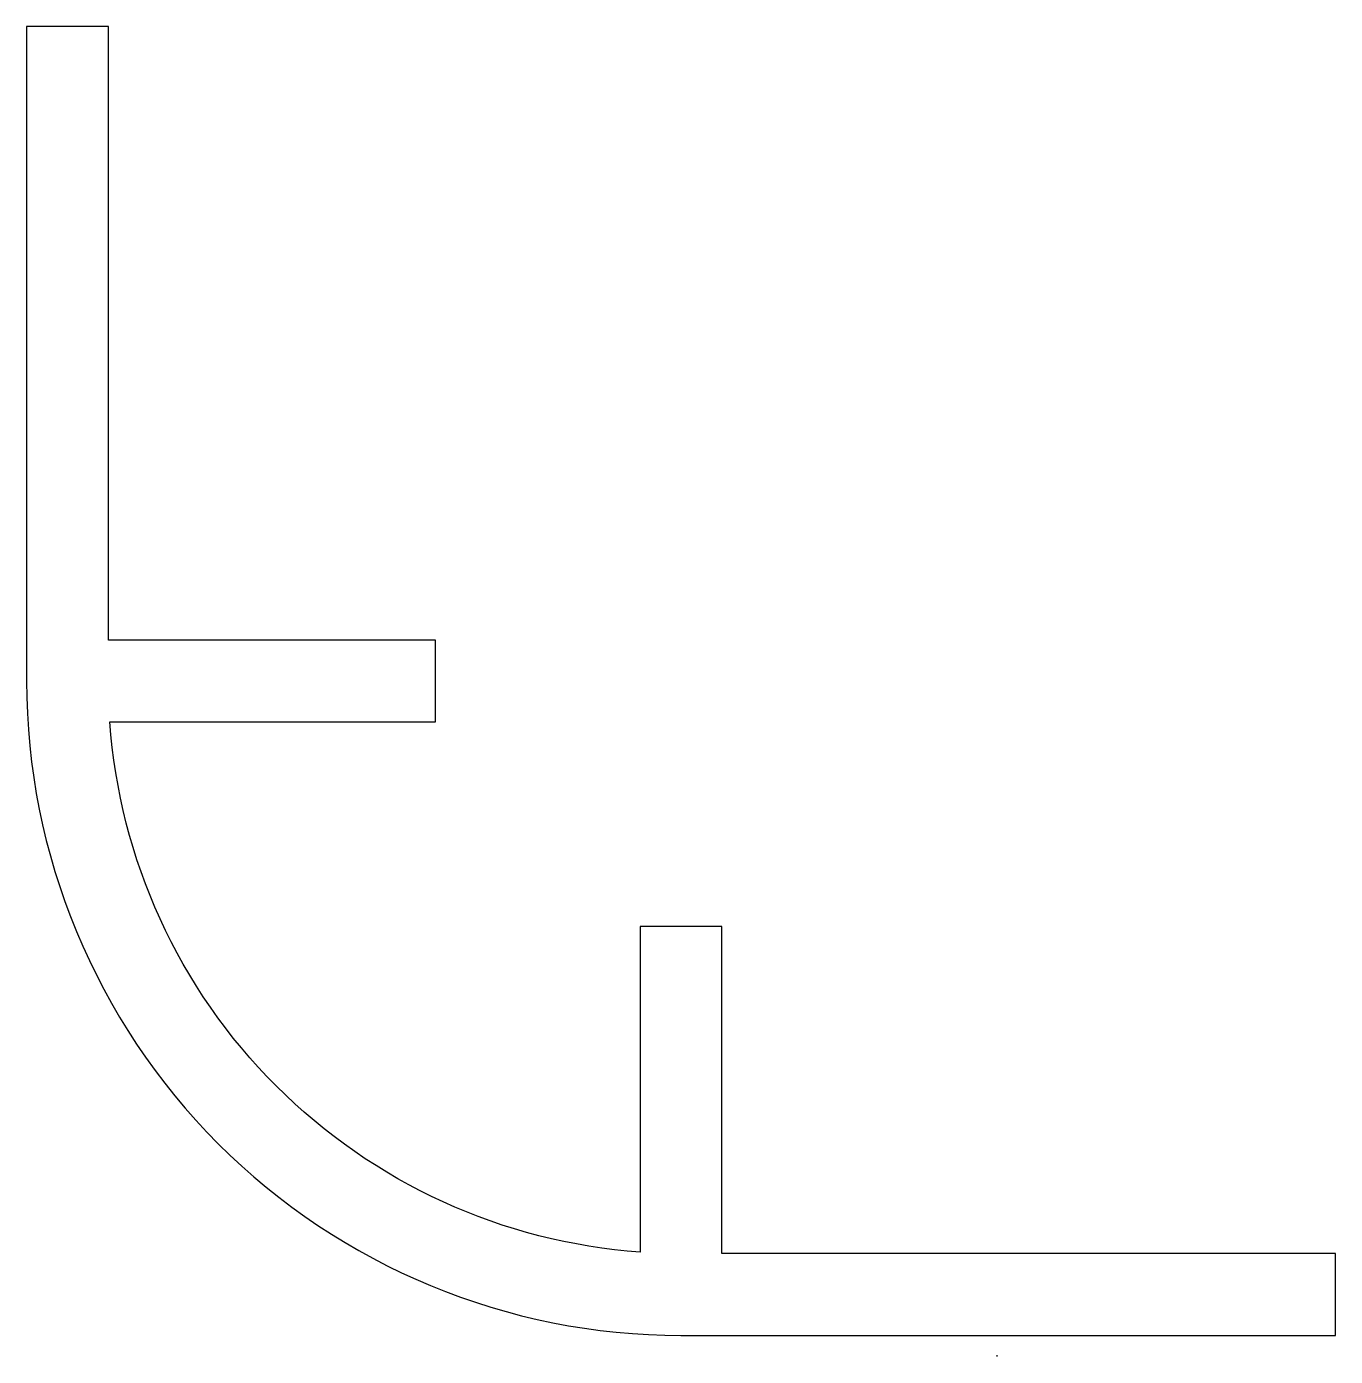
# Model space of a CAD drawing. Extents: x 463.1 to 495.1, y 660.3 to 692.8.
import ezdxf

# ---------------------------------------------------------------- set-up
doc = ezdxf.new("R2010")
doc.units = 0
doc.layers.add('ANA', color=220, linetype='CONTINUOUS')

msp = doc.modelspace()

# ---------------------------------------------------------------- linework, layer by layer
at = {"layer": 'ANA', "color": 0}
msp.add_line((486.88, 660.322), (486.88, 660.353), dxfattribs=at)
msp.add_lwpolyline([(495.148, 660.835), (495.148, 662.835), (480.148, 662.835), (480.148, 670.835), (478.148, 670.835), (478.148, 662.871, -0.180397), (469.249, 666.935, -0.180397), (465.184, 675.835), (473.148, 675.835), (473.148, 677.835), (465.148, 677.835), (465.148, 692.835), (463.148, 692.835), (463.148, 676.835, 0.198912), (467.835, 665.521, 0.198912), (479.148, 660.835)], format="xyb", close=True, dxfattribs=at)

doc.saveas('drawing.dxf')
